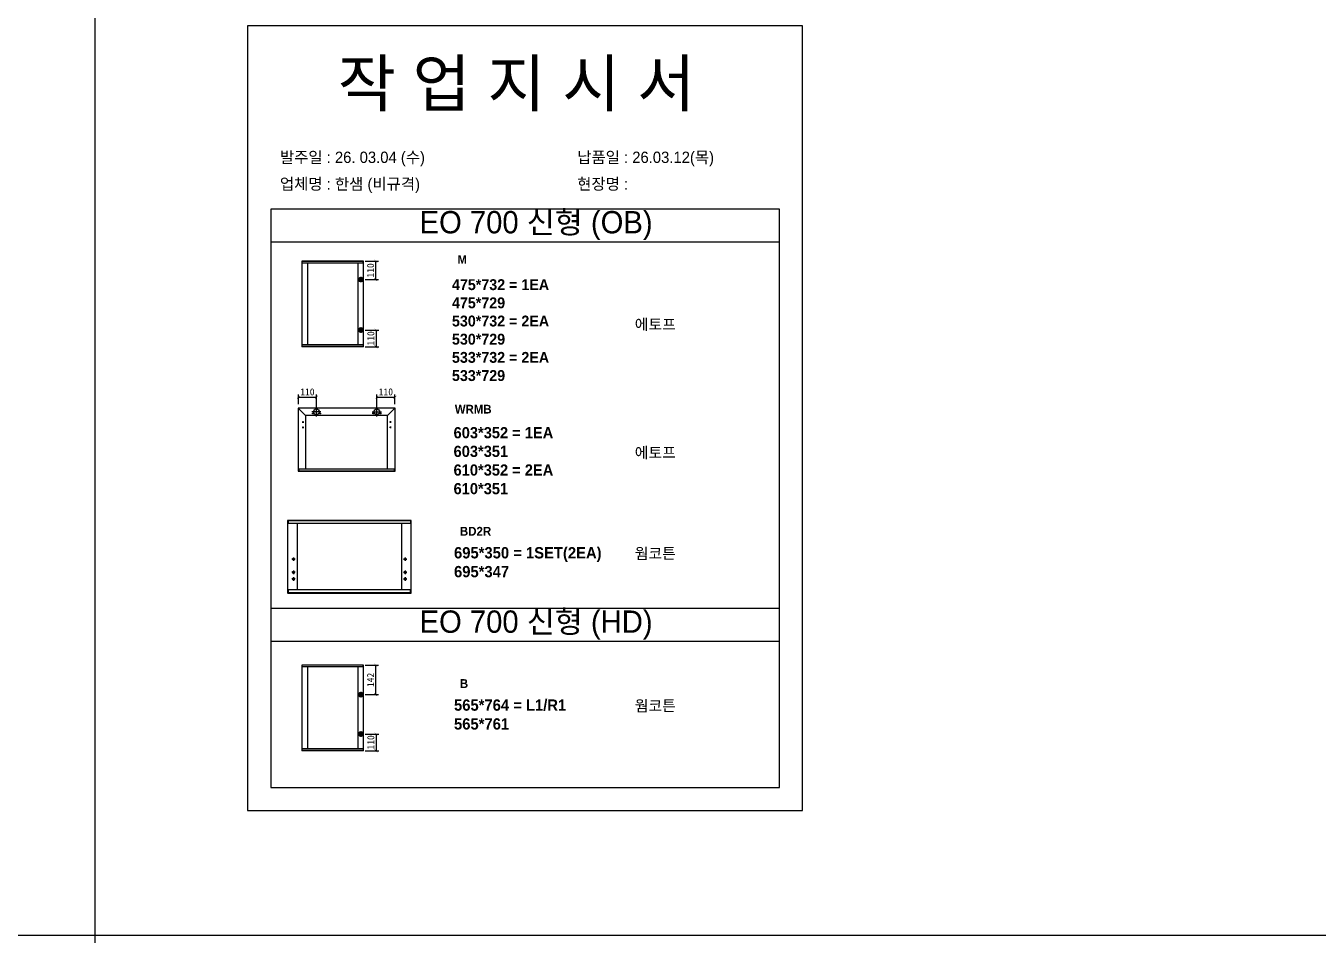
# Model space of a CAD drawing. Header units: millimetres. Extents: x -44117 to 256353, y -2095463 to 65325.
# Drawn here: x 110053 to 114665, y -753932 to -750686 of the extents above; entities that cross this region are included whole.
import ezdxf

# ---------------------------------------------------------------- set-up
doc = ezdxf.new("R2010")
doc.units = ezdxf.units.MM
doc.header["$LTSCALE"] = 10
doc.layers.add('Layer1', color=7, linetype='Continuous', lineweight=70)
doc.styles.add('MtX_Gulim', font='')
doc.styles.get('MtX_Gulim').set_extended_font_data('Gulim', bold=True)
doc.dimstyles.new('ISO-25', dxfattribs={"dimtxt": 2.5, "dimasz": 2.5, "dimexe": 1, "dimexo": 1, "dimtad": 1, "dimtxsty": 'Standard', "dimblk": 'ARCHTICK', "dimcen": 2.5, "dimadec": 0, "dimazin": 0, "dimtfac": 1, "dimtmove": 0, "dimatfit": 3, "dimfxl": 0, "dimarcsym": 0})

# ---------------------------------------------------------------- blocks, each defined once
blk = doc.blocks.new('_ArchTick')
at = {"color": 0, "linetype": 'ByBlock', "const_width": 0.15}
blk.add_lwpolyline([(-0.5, -0.5), (0.5, 0.5)], dxfattribs=at)
blk = doc.blocks.new('*D5034')
at = {"color": 0, "lineweight": -2}
for p, q in [((111263.5, -751526.1), (111311.7, -751526.1)), ((111301.7, -751591.8), (111301.7, -751526.1)), ((111263.5, -751591.8), (111311.7, -751591.8))]:
    blk.add_line(p, q, dxfattribs=at)
at = {"layer": 'Defpoints', "color": 0}
for p in [(111248.5, -751526.1), (111301.7, -751526.1), (111248.5, -751591.8)]:
    blk.add_point(p, dxfattribs=at)
at = {"color": 0, "lineweight": -2, "xscale": 10, "yscale": 10, "zscale": 10}
for p, rotation in [((111301.7, -751526.1), 90), ((111301.7, -751591.8), 270)]:
    blk.add_blockref('_ArchTick', p, dxfattribs=dict(at, rotation=rotation))
at = {"color": 0, "insert": (111282.9, -751559), "char_height": 25, "attachment_point": 5, "rotation": 90}
blk.add_mtext('110', dxfattribs=at)
blk = doc.blocks.new('*D5035')
at = {"color": 0, "lineweight": -2}
for p, q in [((111263.5, -751771.9), (111312.5, -751771.9)), ((111302.5, -751771.9), (111302.5, -751831.6)), ((111263.5, -751831.6), (111312.5, -751831.6))]:
    blk.add_line(p, q, dxfattribs=at)
at = {"layer": 'Defpoints', "color": 0}
for p in [(111248.5, -751771.9), (111248.5, -751831.6), (111302.5, -751831.6)]:
    blk.add_point(p, dxfattribs=at)
at = {"color": 0, "lineweight": -2, "xscale": 10, "yscale": 10, "zscale": 10}
for p, rotation in [((111302.5, -751771.9), 90), ((111302.5, -751831.6), 270)]:
    blk.add_blockref('_ArchTick', p, dxfattribs=dict(at, rotation=rotation))
at = {"color": 0, "insert": (111283.8, -751801.7), "char_height": 25, "attachment_point": 5, "rotation": 90}
blk.add_mtext('110', dxfattribs=at)
blk = doc.blocks.new('*D5036')
at = {"color": 0, "lineweight": -2}
for p, q in [((111025.4, -752036.2), (111025.4, -752001.6)), ((111025.4, -752011.6), (111089.9, -752011.6)), ((111089.9, -752048.9), (111089.9, -752001.6))]:
    blk.add_line(p, q, dxfattribs=at)
at = {"layer": 'Defpoints', "color": 0}
for p in [(111089.9, -752011.6), (111025.4, -752051.2), (111089.9, -752063.9)]:
    blk.add_point(p, dxfattribs=at)
at = {"color": 0, "lineweight": -2, "xscale": 10, "yscale": 10, "zscale": 10, "rotation": 180}
blk.add_blockref('_ArchTick', (111025.4, -752011.6), dxfattribs=at)
at = {"color": 0, "lineweight": -2, "xscale": 10, "yscale": 10, "zscale": 10}
blk.add_blockref('_ArchTick', (111089.9, -752011.6), dxfattribs=at)
at = {"color": 0, "insert": (111057.6, -751992.8), "char_height": 25, "attachment_point": 5}
blk.add_mtext('110', dxfattribs=at)
blk = doc.blocks.new('*D5037')
at = {"color": 0, "lineweight": -2}
for p, q in [((111305.4, -752048.9), (111305.4, -752001.6)), ((111305.4, -752011.6), (111370, -752011.6)), ((111370, -752036.2), (111370, -752001.6))]:
    blk.add_line(p, q, dxfattribs=at)
at = {"layer": 'Defpoints', "color": 0}
for p in [(111370, -752011.6), (111305.4, -752063.9), (111370, -752051.2)]:
    blk.add_point(p, dxfattribs=at)
at = {"color": 0, "lineweight": -2, "xscale": 10, "yscale": 10, "zscale": 10, "rotation": 180}
blk.add_blockref('_ArchTick', (111305.4, -752011.6), dxfattribs=at)
at = {"color": 0, "lineweight": -2, "xscale": 10, "yscale": 10, "zscale": 10}
blk.add_blockref('_ArchTick', (111370, -752011.6), dxfattribs=at)
at = {"color": 0, "insert": (111337.7, -751992.8), "char_height": 25, "attachment_point": 5}
blk.add_mtext('110', dxfattribs=at)
blk = doc.blocks.new('*D5038')
at = {"color": 0, "lineweight": -2}
for p, q in [((111263.5, -752968.1), (111311.7, -752968.1)), ((111301.7, -753073.4), (111301.7, -752968.1)), ((111263.5, -753073.4), (111311.7, -753073.4))]:
    blk.add_line(p, q, dxfattribs=at)
at = {"layer": 'Defpoints', "color": 0}
for p in [(111248.5, -752968.1), (111301.7, -752968.1), (111248.5, -753073.4)]:
    blk.add_point(p, dxfattribs=at)
at = {"color": 0, "lineweight": -2, "xscale": 10, "yscale": 10, "zscale": 10}
for p, rotation in [((111301.7, -752968.1), 90), ((111301.7, -753073.4), 270)]:
    blk.add_blockref('_ArchTick', p, dxfattribs=dict(at, rotation=rotation))
at = {"color": 0, "insert": (111282.9, -753020.8), "char_height": 25, "attachment_point": 5, "rotation": 90}
blk.add_mtext('142', dxfattribs=at)
blk = doc.blocks.new('*D5039')
at = {"color": 0, "lineweight": -2}
for p, q in [((111263.5, -753213.9), (111312.5, -753213.9)), ((111302.5, -753213.9), (111302.5, -753273.6)), ((111263.5, -753273.6), (111312.5, -753273.6))]:
    blk.add_line(p, q, dxfattribs=at)
at = {"layer": 'Defpoints', "color": 0}
for p in [(111248.5, -753213.9), (111248.5, -753273.6), (111302.5, -753273.6)]:
    blk.add_point(p, dxfattribs=at)
at = {"color": 0, "lineweight": -2, "xscale": 10, "yscale": 10, "zscale": 10}
for p, rotation in [((111302.5, -753213.9), 90), ((111302.5, -753273.6), 270)]:
    blk.add_blockref('_ArchTick', p, dxfattribs=dict(at, rotation=rotation))
at = {"color": 0, "insert": (111283.8, -753243.7), "char_height": 25, "attachment_point": 5, "rotation": 90}
blk.add_mtext('110', dxfattribs=at)

msp = doc.modelspace()

# ---------------------------------------------------------------- linework, layer by layer
for p, q in [((112742.46962, -751340.6289), (110926.96923, -751340.6289)), ((112742.46962, -751458.51853), (110926.96923, -751458.51853)), ((111038.05466, -751526.34339), (111038.05466, -751831.36172)), ((111257.75361, -751526.12396), (111038.2741, -751526.12396)), ((111256.87586, -751532.70709), (111256.87586, -751526.12396)), ((111257.97305, -751831.36172), (111257.97305, -751526.34339)), ((111257.97305, -751526.73838), (111038.05466, -751526.73838)), ((111257.97305, -751532.70709), (111038.05466, -751532.70709)), ((111057.58461, -751532.26821), (111057.58461, -751824.99804)), ((111238.22366, -751824.99804), (111238.22366, -751532.70709)), ((111257.97305, -751824.99804), (111038.05466, -751824.99804)), ((111257.97305, -751830.96674), (111038.05466, -751830.96674)), ((111257.75361, -751831.58117), (111038.2741, -751831.58117)), ((111039.15185, -751831.58117), (111039.15185, -751824.99804)), ((111256.87586, -751824.99804), (111256.87586, -751831.58117)), ((111025.08024, -752051.17322), (111025.08024, -752275.51354)), ((111051.42099, -752077.51397), (111025.16692, -752050.96394)), ((111369.96607, -752050.87725), (111025.3762, -752050.87725)), ((111051.42099, -752077.51397), (111051.42099, -752267.52253)), ((111343.92128, -752077.51397), (111051.42099, -752077.51397)), ((111106.03967, -752063.89965), (111073.75284, -752063.89965)), ((111078.9456, -752069.81892), (111074.21018, -752069.81892)), ((111076.57789, -752067.45121), (111076.57789, -752072.18662)), ((111089.89625, -752080.04306), (111089.89625, -752047.75623)), ((111105.58231, -752069.81892), (111100.8469, -752069.81892)), ((111103.21461, -752067.45121), (111103.21461, -752072.18662)), ((111289.30261, -752063.89965), (111321.58945, -752063.89965)), ((111294.49539, -752069.81892), (111289.75997, -752069.81892)), ((111292.12768, -752067.45121), (111292.12768, -752072.18662)), ((111305.44604, -752080.04306), (111305.44604, -752047.75623)), ((111321.1321, -752069.81892), (111316.39669, -752069.81892)), ((111318.76439, -752067.45121), (111318.76439, -752072.18662)), ((111343.92128, -752077.51397), (111370.17535, -752050.96394)), ((111343.92128, -752266.9306), (111343.92128, -752077.51397)), ((111370.26204, -752275.51354), (111370.26204, -752051.17322)), ((111038.3986, -752100.59912), (111044.31787, -752100.59912)), ((111038.3986, -752119.54078), (111044.31787, -752119.54078)), ((111041.35823, -752097.63948), (111041.35823, -752103.55875)), ((111041.35823, -752116.58115), (111041.35823, -752122.50042)), ((111356.94368, -752100.59912), (111351.02441, -752100.59912)), ((111356.94368, -752119.54078), (111351.02441, -752119.54078)), ((111353.98405, -752097.63948), (111353.98405, -752103.55875)), ((111353.98405, -752116.58115), (111353.98405, -752122.50042)), ((111025.08024, -752266.9306), (111370.26204, -752266.9306)), ((111025.08024, -752274.98081), (111369.96607, -752274.98081)), ((111025.3762, -752275.80951), (111369.96607, -752275.80951)), ((111026.56005, -752266.9306), (111026.56005, -752275.80951)), ((111368.78222, -752275.80951), (111368.78222, -752266.9306)), ((110987.1995, -752452.02638), (110987.1995, -752710.46845)), ((111427.8099, -752452.69285), (110987.1995, -752452.69285)), ((111427.8099, -752462.76395), (110987.1995, -752462.76395)), ((111427.43964, -752451.65612), (110987.56976, -752451.65612)), ((110989.0508, -752451.65612), (110989.0508, -752462.76395)), ((111020.52297, -752462.76395), (111020.52297, -752699.73088)), ((111394.48642, -752699.73088), (111394.48642, -752462.76395)), ((111425.95859, -752451.65612), (111425.95859, -752462.76395)), ((111427.8099, -752710.46845), (111427.8099, -752452.02638)), ((111008.30436, -752583.28385), (111008.30436, -752595.50245)), ((111406.70503, -752583.28385), (111406.70503, -752595.50245)), ((111014.41367, -752589.39315), (111002.19506, -752589.39315)), ((111008.30436, -752630.67723), (111008.30436, -752642.89584)), ((111400.59573, -752589.39315), (111412.81433, -752589.39315)), ((111406.70503, -752630.67723), (111406.70503, -752642.89584)), ((111014.41367, -752636.78654), (111002.19506, -752636.78654)), ((111014.41367, -752660.48324), (111002.19506, -752660.48324)), ((111008.30436, -752654.37393), (111008.30436, -752666.59254)), ((111400.59573, -752636.78654), (111412.81433, -752636.78654)), ((111400.59573, -752660.48324), (111412.81433, -752660.48324)), ((111406.70503, -752654.37393), (111406.70503, -752666.59254)), ((111427.8099, -752699.73088), (110987.1995, -752699.73088)), ((111427.8099, -752709.80198), (110987.1995, -752709.80198)), ((110987.56976, -752710.83871), (111427.43964, -752710.83871)), ((110989.0508, -752699.73088), (110989.0508, -752710.83871)), ((111425.95859, -752710.83871), (111425.95859, -752699.73088)), ((112742.46962, -752766.34925), (110926.96923, -752766.34925)), ((112742.46962, -752884.23889), (110926.96923, -752884.23889)), ((111038.05466, -752968.33529), (111038.05466, -753273.35362)), ((111257.97305, -752968.73028), (111038.05466, -752968.73028)), ((111257.97305, -752974.69898), (111038.05466, -752974.69898)), ((111257.75361, -752968.11585), (111038.2741, -752968.11585)), ((111057.58461, -752974.26011), (111057.58461, -753266.98994)), ((111238.22366, -753266.98994), (111238.22366, -752974.69898)), ((111256.87586, -752974.69898), (111256.87586, -752968.11585)), ((111257.97305, -753273.35362), (111257.97305, -752968.33529)), ((111257.97305, -753266.98994), (111038.05466, -753266.98994)), ((111257.97305, -753272.95864), (111038.05466, -753272.95864)), ((111257.75361, -753273.57307), (111038.2741, -753273.57307)), ((111039.15185, -753273.57307), (111039.15185, -753266.98994)), ((111256.87586, -753266.98994), (111256.87586, -753273.57307))]:
    msp.add_line(p, q)
at = {"color": 1}
msp.add_line((104015.69829, -753931.87315), (196284.84516, -753931.87315), dxfattribs=at)
msp.add_line((104015.69829, -753931.87315), (196284.84516, -753931.87315), dxfattribs=at)
for p in [(110300.49669, 21924.9366), (110300.49669, 14161.07811), (110300.49669, 18584.38997), (110300.49669, 10820.53148), (110300.49669, 18627.87121), (110300.49669, 10864.01272), (110300.49669, 15287.32457), (110300.49669, 7523.46608), (110300.49669, 3746.75115), (110300.49669, 21924.9366), (110300.49669, 14161.07811), (110300.49669, 18584.38997), (110300.49669, 10820.53148), (110300.49669, 18627.87121), (110300.49669, 10864.01272), (110300.49669, 15287.32457), (110300.49669, 7523.46608), (110300.49669, 3746.75115), (110300.49669, 21924.9366), (110300.49669, 14161.07811), (110300.49669, 18584.38997), (110300.49669, 10820.53148), (110300.49669, 18627.87121), (110300.49669, 10864.01272), (110300.49669, 15287.32457), (110300.49669, 7523.46608), (110300.49669, 3746.75115), (110300.49669, 21924.9366), (110300.49669, 14161.07811), (110300.49669, 18584.38997), (110300.49669, 10820.53148), (110300.49669, 18627.87121), (110300.49669, 10864.01272), (110300.49669, 15287.32457), (110300.49669, 7523.46608), (110300.49669, 3746.75115), (110300.49669, 21924.9366), (110300.49669, 14161.07811), (110300.49669, 18584.38997), (110300.49669, 10820.53148), (110300.49669, 18627.87121), (110300.49669, 10864.01272), (110300.49669, 15287.32457), (110300.49669, 7523.46608), (110300.49669, 3746.75115), (110300.49669, 21924.9366), (110300.49669, 14161.07811), (110300.49669, 18584.38997), (110300.49669, 10820.53148), (110300.49669, 18627.87121), (110300.49669, 10864.01272), (110300.49669, 15287.32457), (110300.49669, 7523.46608), (110300.49669, 3746.75115), (110300.49669, 21924.9366), (110300.49669, 14161.07811), (110300.49669, 18584.38997), (110300.49669, 10820.53148), (110300.49669, 18627.87121), (110300.49669, 10864.01272), (110300.49669, 15287.32457), (110300.49669, 7523.46608), (110300.49669, 3746.75115), (110300.49669, 21924.9366), (110300.49669, 14161.07811), (110300.49669, 18584.38997), (110300.49669, 10820.53148), (110300.49669, 18627.87121), (110300.49669, 10864.01272), (110300.49669, 15287.32457), (110300.49669, 7523.46608), (110300.49669, 3746.75115), (110300.49669, 21924.9366), (110300.49669, 14161.07811), (110300.49669, 18584.38997), (110300.49669, 10820.53148), (110300.49669, 18627.87121), (110300.49669, 10864.01272), (110300.49669, 15287.32457), (110300.49669, 7523.46608), (110300.49669, 3746.75115), (110300.49669, 21924.9366), (110300.49669, 14161.07811), (110300.49669, 18584.38997), (110300.49669, 10820.53148), (110300.49669, 18627.87121), (110300.49669, 10864.01272), (110300.49669, 15287.32457), (110300.49669, 7523.46608), (110300.49669, 3746.75115), (110300.49669, 12702.87182), (110300.49669, 4939.01333), (110300.49669, 9362.32519), (110300.49669, 1598.4667), (110300.49669, 9405.80642), (110300.49669, 1641.94794), (110300.49669, 6065.25979), (110300.49669, -1698.5987), (110300.49669, -5475.31363), (110300.49669, 12702.87182), (110300.49669, 4939.01333), (110300.49669, 9362.32519), (110300.49669, 1598.4667), (110300.49669, 9405.80642), (110300.49669, 1641.94794), (110300.49669, 6065.25979), (110300.49669, -1698.5987), (110300.49669, -5475.31363), (110300.49669, 12702.87182), (110300.49669, 4939.01333), (110300.49669, 9362.32519), (110300.49669, 1598.4667), (110300.49669, 9405.80642), (110300.49669, 1641.94794), (110300.49669, 6065.25979), (110300.49669, -1698.5987), (110300.49669, -5475.31363), (110300.49669, 12702.87182), (110300.49669, 4939.01333), (110300.49669, 9362.32519), (110300.49669, 1598.4667), (110300.49669, 9405.80642), (110300.49669, 1641.94794), (110300.49669, 6065.25979), (110300.49669, -1698.5987), (110300.49669, -5475.31363), (110300.49669, 12702.87182), (110300.49669, 4939.01333), (110300.49669, 9362.32519), (110300.49669, 1598.4667), (110300.49669, 9405.80642), (110300.49669, 1641.94794), (110300.49669, 6065.25979), (110300.49669, -1698.5987), (110300.49669, -5475.31363)]:
    msp.add_xline(p, (0, 1), dxfattribs=at)
msp.add_lwpolyline([(110844.44649, -753487.19908), (112824.99237, -753487.19908), (112824.99237, -750686.14133), (110844.44649, -750686.14133)], close=True)
msp.add_lwpolyline([(110926.96923, -751340.6289), (110926.96923, -753404.67633), (112742.46962, -753404.67633), (112742.46962, -751340.6289)])
for centre, radius in [((111076.57789, -752069.81892), 0.94708), ((111089.89625, -752063.89965), 10.35872), ((111103.21461, -752069.81892), 0.94708), ((111292.12768, -752069.81892), 0.94708), ((111305.44604, -752063.89965), 10.35872), ((111318.76439, -752069.81892), 0.94708), ((111041.35823, -752100.59912), 0.88789), ((111041.35823, -752119.54078), 0.88789), ((111353.98405, -752100.59912), 0.88789), ((111353.98405, -752119.54078), 0.88789), ((111008.30436, -752589.39315), 3.70261), ((111406.70503, -752589.39315), 3.70261), ((111008.30436, -752636.78654), 3.70261), ((111406.70503, -752636.78654), 3.70261), ((111008.30436, -752660.48324), 3.70261), ((111406.70503, -752660.48324), 3.70261)]:
    msp.add_circle(centre, radius)
for centre, radius, start, end in [((111257.75361, -751526.34339), 0.21944, 0, 90), ((111038.2741, -751831.36173), 0.21944, 180, 270), ((111257.75361, -751831.36173), 0.21944, 270, 0), ((111025.3762, -752051.17322), 0.29596, 90, 180), ((111369.96607, -752051.17322), 0.29596, 0, 90), ((111025.3762, -752275.51354), 0.29596, 180, 270), ((111369.96607, -752275.51354), 0.29596, 270, 0), ((110987.56976, -752452.02638), 0.37026, 90, 180), ((111427.43964, -752452.02638), 0.37026, 0, 90), ((110987.56976, -752710.46845), 0.37026, 180, 270), ((111427.43964, -752710.46845), 0.37026, 270, 0), ((111257.75361, -752968.33529), 0.21944, 0, 90), ((111038.2741, -753273.35363), 0.21944, 180, 270), ((111257.75361, -753273.35363), 0.21944, 270, 0)]:
    msp.add_arc(centre, radius, start, end)
at = {"layer": 'Layer1'}
for p, q in [((111248.48225, -751583.71412), (111248.48225, -751599.88937)), ((111248.48225, -751779.99712), (111248.48225, -751763.82188)), ((111248.48225, -753065.29745), (111248.48225, -753081.4727)), ((111248.48225, -753221.98902), (111248.48225, -753205.81377))]:
    msp.add_line(p, q, dxfattribs=at)
for points in [[(111256.56988, -751591.80175), (111240.39463, -751591.80175)], [(111256.56988, -751771.9095), (111240.39463, -751771.9095)], [(111256.56988, -753073.38508), (111240.39463, -753073.38508)], [(111256.56988, -753213.9014), (111240.39463, -753213.9014)]]:
    msp.add_lwpolyline(points, close=True, dxfattribs=at)
for centre in [(111248.48225, -751591.80175), (111248.48225, -751771.9095), (111248.48225, -753073.38508), (111248.48225, -753213.9014)]:
    msp.add_circle(centre, 5.39175, dxfattribs=at)

# ---------------------------------------------------------------- texts
at = {"linetype": 'Continuous', "style": 'MtX_Gulim'}
for s, height, p in [('M', 30.31593, (111593.56554, -751535.0483)), ('WRMB', 31.09714, (111583.7097, -752069.89839)), ('BD2R', 31.421769, (111601.62744, -752505.85976)), ('B', 31.42177, (111601.62744, -753049.4861))]:
    msp.add_text(s, height=height, dxfattribs=at).set_placement(p)
at = {"attachment_point": 1}
for s, width, gutter_width, heights, insert, char_height in [('{\\fGulim|b0|i0|c129|p50;작 업 지 시 서}', 3898.9872873, 14.7362, [-183.72574], (111166.0572, -750808.93814), 165.0454901), ('\\pt11;{\\fGulim|b0|i0|c129|p50;발주일 : 26. 03.04 (수)}', 3898.9872873, 14.7362, [40.67678], (110959.50353, -751135.16283), 40.4361451), ('{\\fGulim|b0|i0|c129|p50;납품일 : 26.03.12(목)}', 3898.9872873, 14.7362, [41.36774], (112020.48429, -751135.16283), 40.4361451), ('{\\fGulim|b0|i0|c129|p50;업체명 : 한샘 (비규격)}', 3898.9872873, 14.7362, [42.57324], (110959.50353, -751230.24811), 40.4361451), ('{\\fGulim|b0|i0|c129|p50;현장명 : }', 3898.9872873, 14.7362, [45.12049], (112020.48429, -751230.24811), 40.4361451), ('{\\fGulim|b0|i0|c129|p50;EO 700 신형 (OB)}', 1882.7812357, 7.11596, [-100.28675], (111457.8923, -751347.14667), 79.6987856), ('{\\f굴림|b1|i0|c129|p50;475*732 = 1EA\\P\\C1;475*729\\P\\C256;530*732 = 2EA\\P\\C1;530*729\\P\\C256;533*732 = 2EA\\P\\C1;533*729}', 11769.5052121, 151.36626, [-364.66913], (111573.47521, -751590.54094), 38.9227538), ('{\\f굴림|b1|i0|c129|p50;에토프}', 11769.5052121, 151.36626, [-43.29899], (112225.80086, -751732.30806), 38.9227538), ('{\\f굴림|b1|i0|c129|p50;603*352 = 1EA\\P\\C1;603*351\\P\\C256;610*352 = 2EA\\P\\C1;610*351}', 12072.7918459, 155.2668, [-240.98041], (111579.2689, -752118.46594), 39.9257485), ('{\\f굴림|b1|i0|c129|p50;에토프}', 11769.5052121, 151.36626, [-43.29899], (112225.80086, -752190.12897), 38.9227538), ('{\\f굴림|b1|i0|c129|p50;695*350 = 1SET(2EA)\\P\\C1;695*347}', 12198.822037, 156.88766, [-113.28997], (111580.80427, -752546.81823), 40.342541), ('{\\f굴림|b1|i0|c129|p50;웜코튼}', 11769.5052121, 151.36626, [-42.01186], (112225.80086, -752550.05107), 38.9227538), ('{\\fGulim|b0|i0|c129|p50;EO 700 신형 (HD)}', 1882.7812357, 7.11596, [-100.28675], (111457.8923, -752772.86703), 79.6987856), ('{\\f굴림|b1|i0|c129|p50;565*764 = L1/R1\\P\\C1;565*761}', 12198.822037, 156.88766, [-112.43616], (111580.80427, -753090.44457), 40.342541), ('{\\f굴림|b1|i0|c129|p50;웜코튼}', 11769.5052121, 151.36626, [-42.01186], (112225.80086, -753093.67741), 38.9227538)]:
    msp.add_mtext_dynamic_manual_height_columns(s, width=width, gutter_width=gutter_width, heights=heights, dxfattribs=dict(at, insert=insert, char_height=char_height))

# ---------------------------------------------------------------- dimensions: what is measured, and where the dimension line sits
for base, p1, p2, text, picture, middle in [((111301.66737, -751526.12396), (111248.48225, -751591.80175), (111248.48225, -751526.12396), '110', '*D5034', (111282.91737, -751558.96285)), ((111302.51802, -751831.58117), (111248.48225, -751771.9095), (111248.48225, -751831.58117), '110', '*D5035', (111283.76802, -751801.74533)), ((111301.66737, -752968.11585), (111248.48225, -753073.38508), (111248.48225, -752968.11585), '142', '*D5038', (111282.91737, -753020.75047)), ((111302.51802, -753273.57307), (111248.48225, -753213.9014), (111248.48225, -753273.57307), '110', '*D5039', (111283.76802, -753243.73723))]:
    dim = msp.add_linear_dim(base=base, p1=p1, p2=p2, angle=90, text=text, dimstyle='ISO-25', override={"dimscale": 10, "dimasz": 1, "dimexo": 1.5, "dimtxsty": 'Standard'})
    dim.commit()
    dim.dimension.update_dxf_attribs({"geometry": picture, "text_midpoint": middle})
for base, p1, p2, picture, middle in [((111089.89625, -752011.59282), (111025.3762, -752051.17322), (111089.89625, -752063.89965), '*D5036', (111057.63623, -751992.84282)), ((111369.96607, -752011.59282), (111305.44603, -752063.89965), (111369.96607, -752051.17322), '*D5037', (111337.70605, -751992.84282))]:
    dim = msp.add_linear_dim(base=base, p1=p1, p2=p2, text='110', dimstyle='ISO-25', override={"dimscale": 10, "dimasz": 1, "dimexo": 1.5, "dimtxsty": 'Standard'})
    dim.commit()
    dim.dimension.update_dxf_attribs({"geometry": picture, "text_midpoint": middle})

doc.saveas('drawing.dxf')
